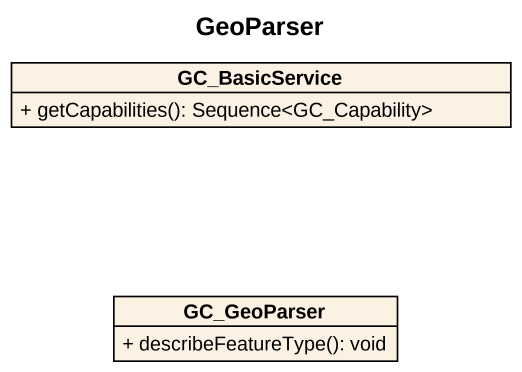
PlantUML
@startuml
title GeoParser
hide circle
hide empty members
skinparam classAttributeIconSize 0
class GC_BasicService {
  + getCapabilities(): Sequence<GC_Capability>
}
class GC_GeoParser {
  + describeFeatureType(): void
}
@enduml
